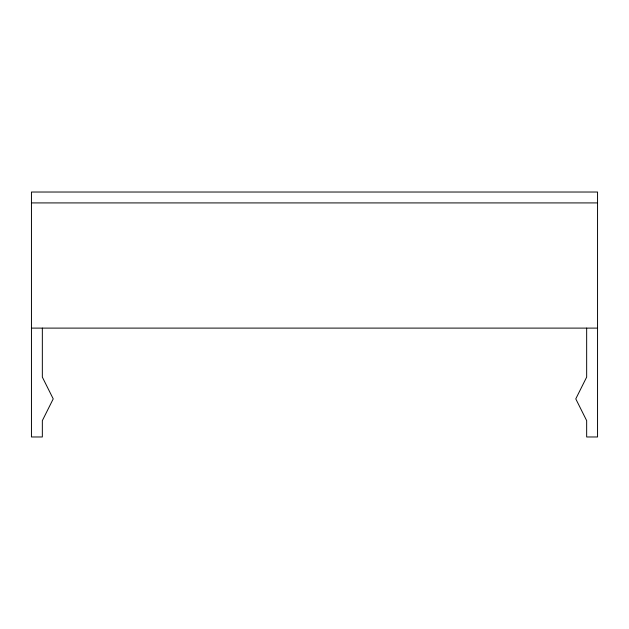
<?xml version="1.0" encoding="UTF-8"?>
<svg xmlns="http://www.w3.org/2000/svg" width="629" height="629" viewBox="0 0 629 629"><rect width="100%" height="100%" fill="white"/><g stroke="black" fill="none" stroke-linecap="round" stroke-linejoin="round"><path stroke-width="0.94" d="M31.45 202.915L597.55 202.915M31.45 328.11L597.55 328.11M586.66 328.11L586.66 377.101L575.779 398.872L586.66 420.644L586.66 436.974L597.55 436.974L597.55 192.026L31.45 192.026L31.45 436.974L42.34 436.974L42.34 420.644L53.221 398.872L42.34 377.101L42.34 328.11"/></g></svg>
